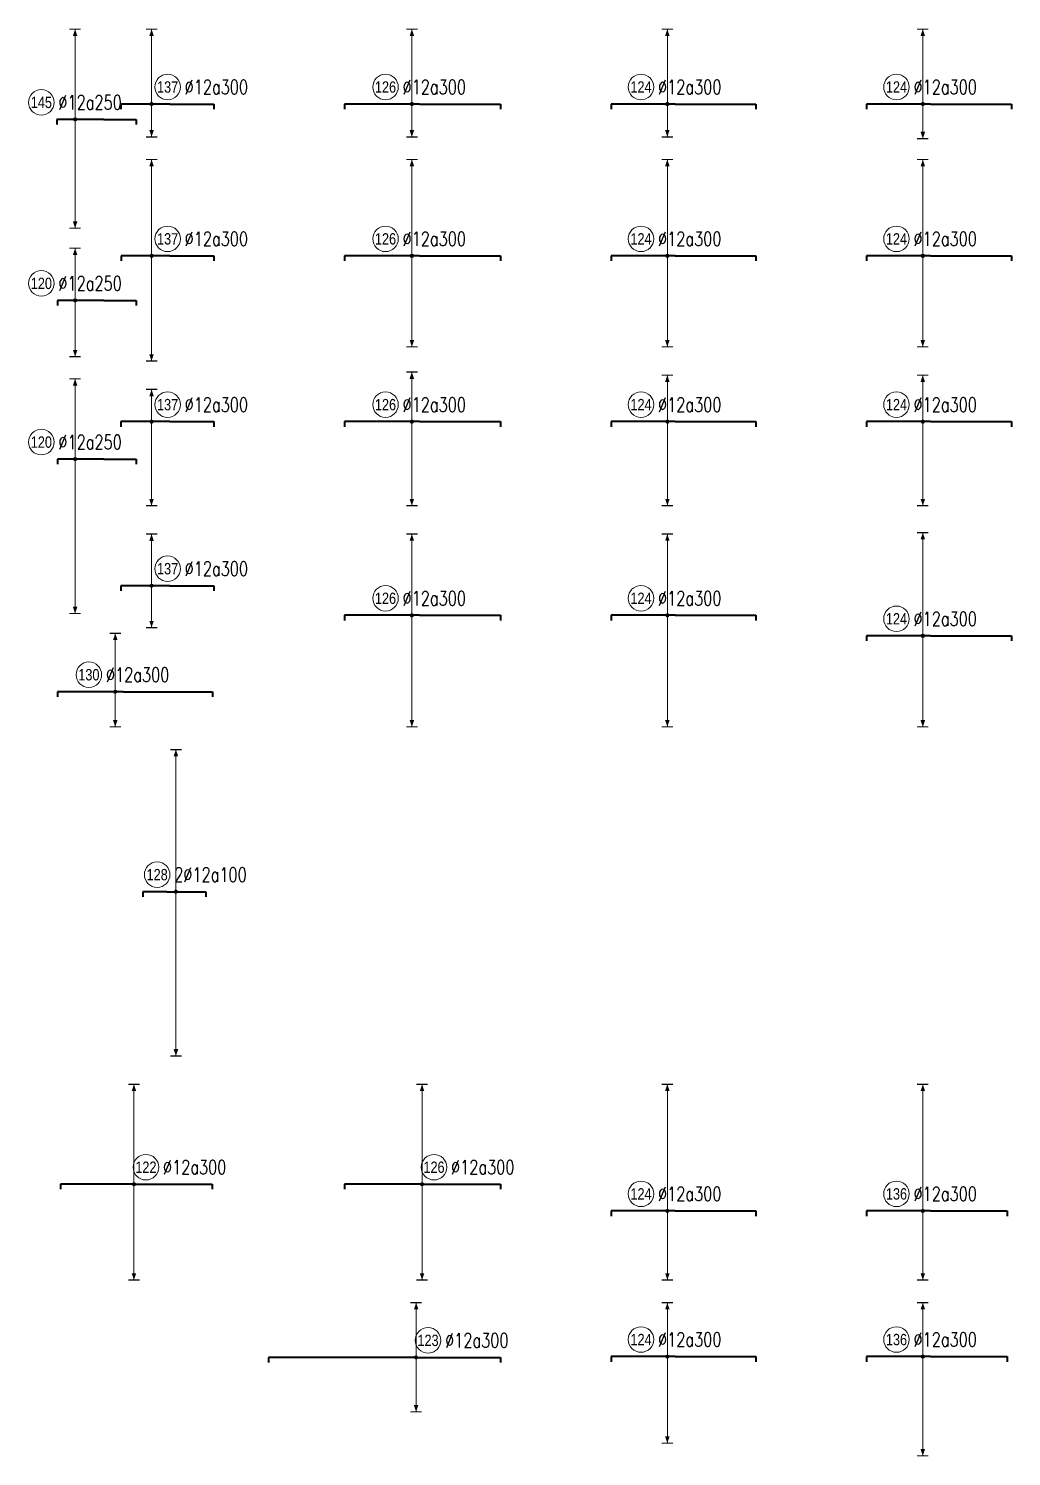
# Model space of a CAD drawing. Header units: millimetres. Extents: x -415354 to 883813, y -531490 to 486716.
# Drawn here: x 31626 to 66250, y -80220 to -29880 of the extents above; entities that cross this region are included whole.
import ezdxf
from ezdxf.enums import TextEntityAlignment as Align

# ---------------------------------------------------------------- set-up
doc = ezdxf.new("R2010")
doc.units = ezdxf.units.MM
doc.header["$MEASUREMENT"] = 0
for name, color, linetype, lineweight in [('NDC_S_DIM', 1, 'Continuous', 15), ('NDC_S_REBAR', 4, 'Continuous', 35), ('NDC_S_VN TEXT', 7, 'Continuous', 20)]:
    doc.layers.add(name, color=color, linetype=linetype, lineweight=lineweight)
doc.styles.add('ARIAL', font='arial.ttf', dxfattribs={"width": 0.8})
doc.styles.add('NDC_EN TXT', font='romans.shx', dxfattribs={"width": 0.8})

# ---------------------------------------------------------------- blocks, each defined once
blk = doc.blocks.new('*U172')
h = blk.add_hatch(color=6)
edge = h.paths.add_edge_path()
edge.add_arc((0, 0), 0.3, 0, 360)
at = {"layer": 'NDC_S_DIM', "color": 8}
for q in [(0, 9.64), (0, -9.61)]:
    blk.add_line((0, 0), q, dxfattribs=at)
for points in [[(-1, 9.64, 0.2, 0.2, 0), (1, 9.64, 0, 0, 0)], [(-1, -9.61, 0.2, 0.2, 0), (1, -9.61, 0, 0, 0)]]:
    blk.add_lwpolyline(points, format="xyseb", dxfattribs=at)
at = {"layer": 'NDC_S_DIM'}
blk.add_circle((2.1, 3), 2.25, dxfattribs=at)
at = {"layer": 'NDC_S_DIM', "color": 6}
blk.add_circle((0, 0), 0.3, dxfattribs=at)
at = {"layer": 'NDC_S_DIM', "color": 8}
for points in [[(-0.4, 8.44), (0, 9.64), (0.4, 8.44)], [(-0.4, -8.41), (0, -9.61), (0.4, -8.41)]]:
    blk.add_solid(points, dxfattribs=at)
at = {"layer": 'NDC_S_REBAR'}
for p, q in [((0, 0), (-25.99, 0)), ((-25.99, 0), (-25.99, -0.9)), ((0, 0), (14.85, 0)), ((14.85, 0), (14.85, -0.9)), ((-25.99, -0.9), (-25.99, -0.9)), ((14.85, -0.9), (14.85, -0.9))]:
    blk.add_line(p, q, dxfattribs=at)
at = {"layer": 'NDC_S_VN TEXT', "style": 'ARIAL', "width": 0.8}
blk.add_attdef('KHT', text='', height=2, dxfattribs=at).set_placement((2.1, 3), align=Align.MIDDLE_CENTER)
at = {"layer": 'NDC_S_VN TEXT', "color": 3, "style": 'NDC_EN TXT', "width": 0.75}
blk.add_attdef('DKT', (5.1, 1.75), '', height=2.5, dxfattribs=at)
blk = doc.blocks.new('*U194')
h = blk.add_hatch(color=6)
edge = h.paths.add_edge_path()
edge.add_arc((-5.03, 0), 0.3, 0, 360)
at = {"layer": 'NDC_S_DIM', "color": 8}
for q in [(-5.03, 15.91), (-5.03, -19.19)]:
    blk.add_line((-5.03, 0), q, dxfattribs=at)
for points in [[(-6.03, 15.91, 0.2, 0.2, 0), (-4.03, 15.91, 0, 0, 0)], [(-6.03, -19.19, 0.2, 0.2, 0), (-4.03, -19.19, 0, 0, 0)]]:
    blk.add_lwpolyline(points, format="xyseb", dxfattribs=at)
at = {"layer": 'NDC_S_DIM'}
blk.add_circle((-10.98, 3), 2.25, dxfattribs=at)
at = {"layer": 'NDC_S_DIM', "color": 6}
blk.add_circle((-5.03, 0), 0.3, dxfattribs=at)
at = {"layer": 'NDC_S_DIM', "color": 8}
for points in [[(-5.43, 14.71), (-5.03, 15.91), (-4.63, 14.71)], [(-5.43, -17.99), (-5.03, -19.19), (-4.63, -17.99)]]:
    blk.add_solid(points, dxfattribs=at)
at = {"layer": 'NDC_S_REBAR'}
for p, q in [((0, 0), (-8.23, 0)), ((-8.23, 0), (-8.23, -0.9)), ((0, 0), (5.74, 0)), ((5.74, 0), (5.74, -0.9)), ((-8.23, -0.9), (-8.23, -0.9)), ((5.74, -0.9), (5.74, -0.9))]:
    blk.add_line(p, q, dxfattribs=at)
at = {"layer": 'NDC_S_VN TEXT', "style": 'ARIAL', "width": 0.8}
blk.add_attdef('KHT', text='', height=2, dxfattribs=at).set_placement((-10.98, 3), align=Align.MIDDLE_CENTER)
at = {"layer": 'NDC_S_VN TEXT', "color": 3, "style": 'NDC_EN TXT', "width": 0.75}
blk.add_attdef('DKT', (-7.98, 1.75), '', height=2.5, dxfattribs=at)
blk = doc.blocks.new('*U195')
h = blk.add_hatch(color=6)
edge = h.paths.add_edge_path()
edge.add_arc((-3.22, 0), 0.3, 0, 360)
at = {"layer": 'NDC_S_DIM', "color": 8}
for q in [(-3.22, 13.2), (-3.22, -5.8)]:
    blk.add_line((-3.22, 0), q, dxfattribs=at)
for points in [[(-4.22, 13.2, 0.2, 0.2, 0), (-2.22, 13.2, 0, 0, 0)], [(-4.22, -5.8, 0.2, 0.2, 0), (-2.22, -5.8, 0, 0, 0)]]:
    blk.add_lwpolyline(points, format="xyseb", dxfattribs=at)
at = {"layer": 'NDC_S_DIM'}
blk.add_circle((-0.39, 3), 2.25, dxfattribs=at)
at = {"layer": 'NDC_S_DIM', "color": 6}
blk.add_circle((-3.22, 0), 0.3, dxfattribs=at)
at = {"layer": 'NDC_S_DIM', "color": 8}
for points in [[(-3.62, 12), (-3.22, 13.2), (-2.82, 12)], [(-3.62, -4.6), (-3.22, -5.8), (-2.82, -4.6)]]:
    blk.add_solid(points, dxfattribs=at)
at = {"layer": 'NDC_S_REBAR'}
for p, q in [((0, 0), (-8.61, 0)), ((-8.61, 0), (-8.61, -0.9)), ((0, 0), (7.74, 0)), ((7.74, 0), (7.74, -0.9)), ((-8.61, -0.9), (-8.61, -0.9)), ((7.74, -0.9), (7.74, -0.9))]:
    blk.add_line(p, q, dxfattribs=at)
at = {"layer": 'NDC_S_VN TEXT', "style": 'ARIAL', "width": 0.8}
blk.add_attdef('KHT', text='', height=2, dxfattribs=at).set_placement((-0.39, 3), align=Align.MIDDLE_CENTER)
at = {"layer": 'NDC_S_VN TEXT', "color": 3, "style": 'NDC_EN TXT', "width": 0.75}
blk.add_attdef('DKT', (2.61, 1.75), '', height=2.5, dxfattribs=at)
blk = doc.blocks.new('*U196')
h = blk.add_hatch(color=6)
edge = h.paths.add_edge_path()
edge.add_arc((-1.37, 0), 0.3, 0, 360)
at = {"layer": 'NDC_S_DIM', "color": 8}
for q in [(-1.37, 13.2), (-1.37, -5.8)]:
    blk.add_line((-1.37, 0), q, dxfattribs=at)
for points in [[(-2.37, 13.2, 0.2, 0.2, 0), (-0.37, 13.2, 0, 0, 0)], [(-2.37, -5.8, 0.2, 0.2, 0), (-0.37, -5.8, 0, 0, 0)]]:
    blk.add_lwpolyline(points, format="xyseb", dxfattribs=at)
at = {"layer": 'NDC_S_DIM'}
blk.add_circle((-6.01, 3), 2.25, dxfattribs=at)
at = {"layer": 'NDC_S_DIM', "color": 6}
blk.add_circle((-1.37, 0), 0.3, dxfattribs=at)
at = {"layer": 'NDC_S_DIM', "color": 8}
for points in [[(-1.77, 12), (-1.37, 13.2), (-0.97, 12)], [(-1.77, -4.6), (-1.37, -5.8), (-0.97, -4.6)]]:
    blk.add_solid(points, dxfattribs=at)
at = {"layer": 'NDC_S_REBAR'}
for p, q in [((0, 0), (-13.26, 0)), ((-13.26, 0), (-13.26, -0.9)), ((0, 0), (14.24, 0)), ((14.24, 0), (14.24, -0.9)), ((-13.26, -0.9), (-13.26, -0.9)), ((14.24, -0.9), (14.24, -0.9))]:
    blk.add_line(p, q, dxfattribs=at)
at = {"layer": 'NDC_S_VN TEXT', "style": 'ARIAL', "width": 0.8}
blk.add_attdef('KHT', text='', height=2, dxfattribs=at).set_placement((-6.01, 3), align=Align.MIDDLE_CENTER)
at = {"layer": 'NDC_S_VN TEXT', "color": 3, "style": 'NDC_EN TXT', "width": 0.75}
blk.add_attdef('DKT', (-3.01, 1.75), '', height=2.5, dxfattribs=at)
blk = doc.blocks.new('*U1007')
h = blk.add_hatch(color=6)
edge = h.paths.add_edge_path()
edge.add_arc((-1.37, 0), 0.3, 0, 360)
at = {"layer": 'NDC_S_DIM', "color": 8}
for q in [(-1.37, 13.2), (-1.37, -5.8)]:
    blk.add_line((-1.37, 0), q, dxfattribs=at)
for points in [[(-2.37, 13.2, 0.2, 0.2, 0), (-0.37, 13.2, 0, 0, 0)], [(-2.37, -5.8, 0.2, 0.2, 0), (-0.37, -5.8, 0, 0, 0)]]:
    blk.add_lwpolyline(points, format="xyseb", dxfattribs=at)
at = {"layer": 'NDC_S_DIM'}
blk.add_circle((-6.01, 3), 2.25, dxfattribs=at)
at = {"layer": 'NDC_S_DIM', "color": 6}
blk.add_circle((-1.37, 0), 0.3, dxfattribs=at)
at = {"layer": 'NDC_S_DIM', "color": 8}
for points in [[(-1.77, 12), (-1.37, 13.2), (-0.97, 12)], [(-1.77, -4.6), (-1.37, -5.8), (-0.97, -4.6)]]:
    blk.add_solid(points, dxfattribs=at)
at = {"layer": 'NDC_S_REBAR'}
for p, q in [((0, 0), (-11.26, 0)), ((-11.26, 0), (-11.26, -0.9)), ((0, 0), (14.24, 0)), ((14.24, 0), (14.24, -0.9)), ((-11.26, -0.9), (-11.26, -0.9)), ((14.24, -0.9), (14.24, -0.9))]:
    blk.add_line(p, q, dxfattribs=at)
at = {"layer": 'NDC_S_VN TEXT', "style": 'ARIAL', "width": 0.8}
blk.add_attdef('KHT', text='', height=2, dxfattribs=at).set_placement((-6.01, 3), align=Align.MIDDLE_CENTER)
at = {"layer": 'NDC_S_VN TEXT', "color": 3, "style": 'NDC_EN TXT', "width": 0.75}
blk.add_attdef('DKT', (-3.01, 1.75), '', height=2.5, dxfattribs=at)
blk = doc.blocks.new('*U197')
h = blk.add_hatch(color=6)
edge = h.paths.add_edge_path()
edge.add_arc((-1.37, 0), 0.3, 0, 360)
at = {"layer": 'NDC_S_DIM', "color": 8}
for q in [(-1.37, 13.2), (-1.37, -6.1)]:
    blk.add_line((-1.37, 0), q, dxfattribs=at)
for points in [[(-2.37, 13.2, 0.2, 0.2, 0), (-0.37, 13.2, 0, 0, 0)], [(-2.37, -6.1, 0.2, 0.2, 0), (-0.37, -6.1, 0, 0, 0)]]:
    blk.add_lwpolyline(points, format="xyseb", dxfattribs=at)
at = {"layer": 'NDC_S_DIM'}
blk.add_circle((-6.01, 3), 2.25, dxfattribs=at)
at = {"layer": 'NDC_S_DIM', "color": 6}
blk.add_circle((-1.37, 0), 0.3, dxfattribs=at)
at = {"layer": 'NDC_S_DIM', "color": 8}
for points in [[(-1.77, 12), (-1.37, 13.2), (-0.97, 12)], [(-1.77, -4.9), (-1.37, -6.1), (-0.97, -4.9)]]:
    blk.add_solid(points, dxfattribs=at)
at = {"layer": 'NDC_S_REBAR'}
for p, q in [((0, 0), (-11.26, 0)), ((-11.26, 0), (-11.26, -0.9)), ((0, 0), (14.24, 0)), ((14.24, 0), (14.24, -0.9)), ((-11.26, -0.9), (-11.26, -0.9)), ((14.24, -0.9), (14.24, -0.9))]:
    blk.add_line(p, q, dxfattribs=at)
at = {"layer": 'NDC_S_VN TEXT', "style": 'ARIAL', "width": 0.8}
blk.add_attdef('KHT', text='', height=2, dxfattribs=at).set_placement((-6.01, 3), align=Align.MIDDLE_CENTER)
at = {"layer": 'NDC_S_VN TEXT', "color": 3, "style": 'NDC_EN TXT', "width": 0.75}
blk.add_attdef('DKT', (-3.01, 1.75), '', height=2.5, dxfattribs=at)
blk = doc.blocks.new('*U204')
h = blk.add_hatch(color=6)
edge = h.paths.add_edge_path()
edge.add_arc((-5.03, 0), 0.3, 0, 360)
at = {"layer": 'NDC_S_DIM', "color": 8}
for q in [(-5.03, 9.22), (-5.03, -9.93)]:
    blk.add_line((-5.03, 0), q, dxfattribs=at)
for points in [[(-6.03, 9.22, 0.2, 0.2, 0), (-4.03, 9.22, 0, 0, 0)], [(-6.03, -9.93, 0.2, 0.2, 0), (-4.03, -9.93, 0, 0, 0)]]:
    blk.add_lwpolyline(points, format="xyseb", dxfattribs=at)
at = {"layer": 'NDC_S_DIM'}
blk.add_circle((-10.98, 3), 2.25, dxfattribs=at)
at = {"layer": 'NDC_S_DIM', "color": 6}
blk.add_circle((-5.03, 0), 0.3, dxfattribs=at)
at = {"layer": 'NDC_S_DIM', "color": 8}
for points in [[(-5.43, 8.02), (-5.03, 9.22), (-4.63, 8.02)], [(-5.43, -8.73), (-5.03, -9.93), (-4.63, -8.73)]]:
    blk.add_solid(points, dxfattribs=at)
at = {"layer": 'NDC_S_REBAR'}
for p, q in [((0, 0), (-8.11, 0)), ((-8.11, 0), (-8.11, -0.9)), ((0, 0), (5.74, 0)), ((5.74, 0), (5.74, -0.9)), ((-8.11, -0.9), (-8.11, -0.9)), ((5.74, -0.9), (5.74, -0.9))]:
    blk.add_line(p, q, dxfattribs=at)
at = {"layer": 'NDC_S_VN TEXT', "style": 'ARIAL', "width": 0.8}
blk.add_attdef('KHT', text='', height=2, dxfattribs=at).set_placement((-10.98, 3), align=Align.MIDDLE_CENTER)
at = {"layer": 'NDC_S_VN TEXT', "color": 3, "style": 'NDC_EN TXT', "width": 0.75}
blk.add_attdef('DKT', (-7.98, 1.75), '', height=2.5, dxfattribs=at)
blk = doc.blocks.new('*U207')
h = blk.add_hatch(color=6)
edge = h.paths.add_edge_path()
edge.add_arc((-3.22, 0), 0.3, 0, 360)
at = {"layer": 'NDC_S_DIM', "color": 8}
for q in [(-3.22, 16.97), (-3.22, -18.53)]:
    blk.add_line((-3.22, 0), q, dxfattribs=at)
for points in [[(-4.22, 16.97, 0.2, 0.2, 0), (-2.22, 16.97, 0, 0, 0)], [(-4.22, -18.53, 0.2, 0.2, 0), (-2.22, -18.53, 0, 0, 0)]]:
    blk.add_lwpolyline(points, format="xyseb", dxfattribs=at)
at = {"layer": 'NDC_S_DIM'}
blk.add_circle((-0.39, 3), 2.25, dxfattribs=at)
at = {"layer": 'NDC_S_DIM', "color": 6}
blk.add_circle((-3.22, 0), 0.3, dxfattribs=at)
at = {"layer": 'NDC_S_DIM', "color": 8}
for points in [[(-3.62, 15.77), (-3.22, 16.97), (-2.82, 15.77)], [(-3.62, -17.33), (-3.22, -18.53), (-2.82, -17.33)]]:
    blk.add_solid(points, dxfattribs=at)
at = {"layer": 'NDC_S_REBAR'}
for p, q in [((0, 0), (-8.6, 0)), ((-8.6, 0), (-8.6, -0.9)), ((0, 0), (7.74, 0)), ((7.74, 0), (7.74, -0.9)), ((-8.6, -0.9), (-8.6, -0.9)), ((7.74, -0.9), (7.74, -0.9))]:
    blk.add_line(p, q, dxfattribs=at)
at = {"layer": 'NDC_S_VN TEXT', "style": 'ARIAL', "width": 0.8}
blk.add_attdef('KHT', text='', height=2, dxfattribs=at).set_placement((-0.39, 3), align=Align.MIDDLE_CENTER)
at = {"layer": 'NDC_S_VN TEXT', "color": 3, "style": 'NDC_EN TXT', "width": 0.75}
blk.add_attdef('DKT', (2.61, 1.75), '', height=2.5, dxfattribs=at)
blk = doc.blocks.new('*U208')
h = blk.add_hatch(color=6)
edge = h.paths.add_edge_path()
edge.add_arc((-1.37, 0), 0.3, 0, 360)
at = {"layer": 'NDC_S_DIM', "color": 8}
for q in [(-1.37, 16.97), (-1.37, -16.03)]:
    blk.add_line((-1.37, 0), q, dxfattribs=at)
for points in [[(-2.37, 16.97, 0.2, 0.2, 0), (-0.37, 16.97, 0, 0, 0)], [(-2.37, -16.03, 0.2, 0.2, 0), (-0.37, -16.03, 0, 0, 0)]]:
    blk.add_lwpolyline(points, format="xyseb", dxfattribs=at)
at = {"layer": 'NDC_S_DIM'}
blk.add_circle((-6.01, 3), 2.25, dxfattribs=at)
at = {"layer": 'NDC_S_DIM', "color": 6}
blk.add_circle((-1.37, 0), 0.3, dxfattribs=at)
at = {"layer": 'NDC_S_DIM', "color": 8}
for points in [[(-1.77, 15.77), (-1.37, 16.97), (-0.97, 15.77)], [(-1.77, -14.83), (-1.37, -16.03), (-0.97, -14.83)]]:
    blk.add_solid(points, dxfattribs=at)
at = {"layer": 'NDC_S_REBAR'}
for p, q in [((0, 0), (-13.26, 0)), ((-13.26, 0), (-13.26, -0.9)), ((0, 0), (14.24, 0)), ((14.24, 0), (14.24, -0.9)), ((-13.26, -0.9), (-13.26, -0.9)), ((14.24, -0.9), (14.24, -0.9))]:
    blk.add_line(p, q, dxfattribs=at)
at = {"layer": 'NDC_S_VN TEXT', "style": 'ARIAL', "width": 0.8}
blk.add_attdef('KHT', text='', height=2, dxfattribs=at).set_placement((-6.01, 3), align=Align.MIDDLE_CENTER)
at = {"layer": 'NDC_S_VN TEXT', "color": 3, "style": 'NDC_EN TXT', "width": 0.75}
blk.add_attdef('DKT', (-3.01, 1.75), '', height=2.5, dxfattribs=at)
blk = doc.blocks.new('*U209')
h = blk.add_hatch(color=6)
edge = h.paths.add_edge_path()
edge.add_arc((-1.37, 0), 0.3, 0, 360)
at = {"layer": 'NDC_S_DIM', "color": 8}
for q in [(-1.37, 16.97), (-1.37, -16.03)]:
    blk.add_line((-1.37, 0), q, dxfattribs=at)
for points in [[(-2.37, 16.97, 0.2, 0.2, 0), (-0.37, 16.97, 0, 0, 0)], [(-2.37, -16.03, 0.2, 0.2, 0), (-0.37, -16.03, 0, 0, 0)]]:
    blk.add_lwpolyline(points, format="xyseb", dxfattribs=at)
at = {"layer": 'NDC_S_DIM'}
blk.add_circle((-6.01, 3), 2.25, dxfattribs=at)
at = {"layer": 'NDC_S_DIM', "color": 6}
blk.add_circle((-1.37, 0), 0.3, dxfattribs=at)
at = {"layer": 'NDC_S_DIM', "color": 8}
for points in [[(-1.77, 15.77), (-1.37, 16.97), (-0.97, 15.77)], [(-1.77, -14.83), (-1.37, -16.03), (-0.97, -14.83)]]:
    blk.add_solid(points, dxfattribs=at)
at = {"layer": 'NDC_S_REBAR'}
for p, q in [((0, 0), (-11.26, 0)), ((-11.26, 0), (-11.26, -0.9)), ((0, 0), (14.24, 0)), ((14.24, 0), (14.24, -0.9)), ((-11.26, -0.9), (-11.26, -0.9)), ((14.24, -0.9), (14.24, -0.9))]:
    blk.add_line(p, q, dxfattribs=at)
at = {"layer": 'NDC_S_VN TEXT', "style": 'ARIAL', "width": 0.8}
blk.add_attdef('KHT', text='', height=2, dxfattribs=at).set_placement((-6.01, 3), align=Align.MIDDLE_CENTER)
at = {"layer": 'NDC_S_VN TEXT', "color": 3, "style": 'NDC_EN TXT', "width": 0.75}
blk.add_attdef('DKT', (-3.01, 1.75), '', height=2.5, dxfattribs=at)
blk = doc.blocks.new('*U210')
h = blk.add_hatch(color=6)
edge = h.paths.add_edge_path()
edge.add_arc((-1.37, 0), 0.3, 0, 360)
at = {"layer": 'NDC_S_DIM', "color": 8}
for q in [(-1.37, 16.97), (-1.37, -16.03)]:
    blk.add_line((-1.37, 0), q, dxfattribs=at)
for points in [[(-2.37, 16.97, 0.2, 0.2, 0), (-0.37, 16.97, 0, 0, 0)], [(-2.37, -16.03, 0.2, 0.2, 0), (-0.37, -16.03, 0, 0, 0)]]:
    blk.add_lwpolyline(points, format="xyseb", dxfattribs=at)
at = {"layer": 'NDC_S_DIM'}
blk.add_circle((-6.01, 3), 2.25, dxfattribs=at)
at = {"layer": 'NDC_S_DIM', "color": 6}
blk.add_circle((-1.37, 0), 0.3, dxfattribs=at)
at = {"layer": 'NDC_S_DIM', "color": 8}
for points in [[(-1.77, 15.77), (-1.37, 16.97), (-0.97, 15.77)], [(-1.77, -14.83), (-1.37, -16.03), (-0.97, -14.83)]]:
    blk.add_solid(points, dxfattribs=at)
at = {"layer": 'NDC_S_REBAR'}
for p, q in [((0, 0), (-11.26, 0)), ((-11.26, 0), (-11.26, -0.9)), ((0, 0), (14.24, 0)), ((14.24, 0), (14.24, -0.9)), ((-11.26, -0.9), (-11.26, -0.9)), ((14.24, -0.9), (14.24, -0.9))]:
    blk.add_line(p, q, dxfattribs=at)
at = {"layer": 'NDC_S_VN TEXT', "style": 'ARIAL', "width": 0.8}
blk.add_attdef('KHT', text='', height=2, dxfattribs=at).set_placement((-6.01, 3), align=Align.MIDDLE_CENTER)
at = {"layer": 'NDC_S_VN TEXT', "color": 3, "style": 'NDC_EN TXT', "width": 0.75}
blk.add_attdef('DKT', (-3.01, 1.75), '', height=2.5, dxfattribs=at)
blk = doc.blocks.new('*U220')
h = blk.add_hatch(color=6)
edge = h.paths.add_edge_path()
edge.add_arc((-5.03, 0), 0.3, 0, 360)
at = {"layer": 'NDC_S_DIM', "color": 8}
for q in [(-5.03, 14.15), (-5.03, -27.21)]:
    blk.add_line((-5.03, 0), q, dxfattribs=at)
for points in [[(-6.03, 14.15, 0.2, 0.2, 0), (-4.03, 14.15, 0, 0, 0)], [(-6.03, -27.21, 0.2, 0.2, 0), (-4.03, -27.21, 0, 0, 0)]]:
    blk.add_lwpolyline(points, format="xyseb", dxfattribs=at)
at = {"layer": 'NDC_S_DIM'}
blk.add_circle((-10.98, 3), 2.25, dxfattribs=at)
at = {"layer": 'NDC_S_DIM', "color": 6}
blk.add_circle((-5.03, 0), 0.3, dxfattribs=at)
at = {"layer": 'NDC_S_DIM', "color": 8}
for points in [[(-5.43, 12.95), (-5.03, 14.15), (-4.63, 12.95)], [(-5.43, -26.01), (-5.03, -27.21), (-4.63, -26.01)]]:
    blk.add_solid(points, dxfattribs=at)
at = {"layer": 'NDC_S_REBAR'}
for p, q in [((0, 0), (-8.11, 0)), ((-8.11, 0), (-8.11, -0.9)), ((0, 0), (5.74, 0)), ((5.74, 0), (5.74, -0.9)), ((-8.11, -0.9), (-8.11, -0.9)), ((5.74, -0.9), (5.74, -0.9))]:
    blk.add_line(p, q, dxfattribs=at)
at = {"layer": 'NDC_S_VN TEXT', "style": 'ARIAL', "width": 0.8}
blk.add_attdef('KHT', text='', height=2, dxfattribs=at).set_placement((-10.98, 3), align=Align.MIDDLE_CENTER)
at = {"layer": 'NDC_S_VN TEXT', "color": 3, "style": 'NDC_EN TXT', "width": 0.75}
blk.add_attdef('DKT', (-7.98, 1.75), '', height=2.5, dxfattribs=at)
blk = doc.blocks.new('*U237')
h = blk.add_hatch(color=6)
edge = h.paths.add_edge_path()
edge.add_arc((-3.22, 0), 0.3, 0, 360)
at = {"layer": 'NDC_S_DIM', "color": 8}
for q in [(-3.22, 5.69), (-3.22, -14.81)]:
    blk.add_line((-3.22, 0), q, dxfattribs=at)
for points in [[(-4.22, 5.69, 0.2, 0.2, 0), (-2.22, 5.69, 0, 0, 0)], [(-4.22, -14.81, 0.2, 0.2, 0), (-2.22, -14.81, 0, 0, 0)]]:
    blk.add_lwpolyline(points, format="xyseb", dxfattribs=at)
at = {"layer": 'NDC_S_DIM'}
blk.add_circle((-0.39, 3), 2.25, dxfattribs=at)
at = {"layer": 'NDC_S_DIM', "color": 6}
blk.add_circle((-3.22, 0), 0.3, dxfattribs=at)
at = {"layer": 'NDC_S_DIM', "color": 8}
for points in [[(-3.62, 4.49), (-3.22, 5.69), (-2.82, 4.49)], [(-3.62, -13.61), (-3.22, -14.81), (-2.82, -13.61)]]:
    blk.add_solid(points, dxfattribs=at)
at = {"layer": 'NDC_S_REBAR'}
for p, q in [((0, 0), (-8.61, 0)), ((-8.61, 0), (-8.61, -0.9)), ((0, 0), (7.74, 0)), ((7.74, 0), (7.74, -0.9)), ((-8.61, -0.9), (-8.61, -0.9)), ((7.74, -0.9), (7.74, -0.9))]:
    blk.add_line(p, q, dxfattribs=at)
at = {"layer": 'NDC_S_VN TEXT', "style": 'ARIAL', "width": 0.8}
blk.add_attdef('KHT', text='', height=2, dxfattribs=at).set_placement((-0.39, 3), align=Align.MIDDLE_CENTER)
at = {"layer": 'NDC_S_VN TEXT', "color": 3, "style": 'NDC_EN TXT', "width": 0.75}
blk.add_attdef('DKT', (2.61, 1.75), '', height=2.5, dxfattribs=at)
blk = doc.blocks.new('*U238')
h = blk.add_hatch(color=6)
edge = h.paths.add_edge_path()
edge.add_arc((-1.37, 0), 0.3, 0, 360)
at = {"layer": 'NDC_S_DIM', "color": 8}
for q in [(-1.37, 8.74), (-1.37, -14.81)]:
    blk.add_line((-1.37, 0), q, dxfattribs=at)
for points in [[(-2.37, 8.74, 0.2, 0.2, 0), (-0.37, 8.74, 0, 0, 0)], [(-2.37, -14.81, 0.2, 0.2, 0), (-0.37, -14.81, 0, 0, 0)]]:
    blk.add_lwpolyline(points, format="xyseb", dxfattribs=at)
at = {"layer": 'NDC_S_DIM'}
blk.add_circle((-6.01, 3), 2.25, dxfattribs=at)
at = {"layer": 'NDC_S_DIM', "color": 6}
blk.add_circle((-1.37, 0), 0.3, dxfattribs=at)
at = {"layer": 'NDC_S_DIM', "color": 8}
for points in [[(-1.77, 7.54), (-1.37, 8.74), (-0.97, 7.54)], [(-1.77, -13.61), (-1.37, -14.81), (-0.97, -13.61)]]:
    blk.add_solid(points, dxfattribs=at)
at = {"layer": 'NDC_S_REBAR'}
for p, q in [((0, 0), (-13.26, 0)), ((-13.26, 0), (-13.26, -0.9)), ((0, 0), (14.24, 0)), ((14.24, 0), (14.24, -0.9)), ((-13.26, -0.9), (-13.26, -0.9)), ((14.24, -0.9), (14.24, -0.9))]:
    blk.add_line(p, q, dxfattribs=at)
at = {"layer": 'NDC_S_VN TEXT', "style": 'ARIAL', "width": 0.8}
blk.add_attdef('KHT', text='', height=2, dxfattribs=at).set_placement((-6.01, 3), align=Align.MIDDLE_CENTER)
at = {"layer": 'NDC_S_VN TEXT', "color": 3, "style": 'NDC_EN TXT', "width": 0.75}
blk.add_attdef('DKT', (-3.01, 1.75), '', height=2.5, dxfattribs=at)
blk = doc.blocks.new('*U239')
h = blk.add_hatch(color=6)
edge = h.paths.add_edge_path()
edge.add_arc((-1.37, 0), 0.3, 0, 360)
at = {"layer": 'NDC_S_DIM', "color": 8}
for q in [(-1.37, 8.19), (-1.37, -14.81)]:
    blk.add_line((-1.37, 0), q, dxfattribs=at)
for points in [[(-2.37, 8.19, 0.2, 0.2, 0), (-0.37, 8.19, 0, 0, 0)], [(-2.37, -14.81, 0.2, 0.2, 0), (-0.37, -14.81, 0, 0, 0)]]:
    blk.add_lwpolyline(points, format="xyseb", dxfattribs=at)
at = {"layer": 'NDC_S_DIM'}
blk.add_circle((-6.01, 3), 2.25, dxfattribs=at)
at = {"layer": 'NDC_S_DIM', "color": 6}
blk.add_circle((-1.37, 0), 0.3, dxfattribs=at)
at = {"layer": 'NDC_S_DIM', "color": 8}
for points in [[(-1.77, 6.99), (-1.37, 8.19), (-0.97, 6.99)], [(-1.77, -13.61), (-1.37, -14.81), (-0.97, -13.61)]]:
    blk.add_solid(points, dxfattribs=at)
at = {"layer": 'NDC_S_REBAR'}
for p, q in [((0, 0), (-11.26, 0)), ((-11.26, 0), (-11.26, -0.9)), ((0, 0), (14.24, 0)), ((14.24, 0), (14.24, -0.9)), ((-11.26, -0.9), (-11.26, -0.9)), ((14.24, -0.9), (14.24, -0.9))]:
    blk.add_line(p, q, dxfattribs=at)
at = {"layer": 'NDC_S_VN TEXT', "style": 'ARIAL', "width": 0.8}
blk.add_attdef('KHT', text='', height=2, dxfattribs=at).set_placement((-6.01, 3), align=Align.MIDDLE_CENTER)
at = {"layer": 'NDC_S_VN TEXT', "color": 3, "style": 'NDC_EN TXT', "width": 0.75}
blk.add_attdef('DKT', (-3.01, 1.75), '', height=2.5, dxfattribs=at)
blk = doc.blocks.new('*U240')
h = blk.add_hatch(color=6)
edge = h.paths.add_edge_path()
edge.add_arc((-1.37, 0), 0.3, 0, 360)
at = {"layer": 'NDC_S_DIM', "color": 8}
for q in [(-1.37, 8.19), (-1.37, -14.81)]:
    blk.add_line((-1.37, 0), q, dxfattribs=at)
for points in [[(-2.37, 8.19, 0.2, 0.2, 0), (-0.37, 8.19, 0, 0, 0)], [(-2.37, -14.81, 0.2, 0.2, 0), (-0.37, -14.81, 0, 0, 0)]]:
    blk.add_lwpolyline(points, format="xyseb", dxfattribs=at)
at = {"layer": 'NDC_S_DIM'}
blk.add_circle((-6.01, 3), 2.25, dxfattribs=at)
at = {"layer": 'NDC_S_DIM', "color": 6}
blk.add_circle((-1.37, 0), 0.3, dxfattribs=at)
at = {"layer": 'NDC_S_DIM', "color": 8}
for points in [[(-1.77, 6.99), (-1.37, 8.19), (-0.97, 6.99)], [(-1.77, -13.61), (-1.37, -14.81), (-0.97, -13.61)]]:
    blk.add_solid(points, dxfattribs=at)
at = {"layer": 'NDC_S_REBAR'}
for p, q in [((0, 0), (-11.26, 0)), ((-11.26, 0), (-11.26, -0.9)), ((0, 0), (14.24, 0)), ((14.24, 0), (14.24, -0.9)), ((-11.26, -0.9), (-11.26, -0.9)), ((14.24, -0.9), (14.24, -0.9))]:
    blk.add_line(p, q, dxfattribs=at)
at = {"layer": 'NDC_S_VN TEXT', "style": 'ARIAL', "width": 0.8}
blk.add_attdef('KHT', text='', height=2, dxfattribs=at).set_placement((-6.01, 3), align=Align.MIDDLE_CENTER)
at = {"layer": 'NDC_S_VN TEXT', "color": 3, "style": 'NDC_EN TXT', "width": 0.75}
blk.add_attdef('DKT', (-3.01, 1.75), '', height=2.5, dxfattribs=at)
blk = doc.blocks.new('*U246')
h = blk.add_hatch(color=6)
edge = h.paths.add_edge_path()
edge.add_arc((-1.37, 0), 0.3, 0, 360)
at = {"layer": 'NDC_S_DIM', "color": 8}
for q in [(-1.37, 14.33), (-1.37, -19.67)]:
    blk.add_line((-1.37, 0), q, dxfattribs=at)
for points in [[(-2.37, 14.33, 0.2, 0.2, 0), (-0.37, 14.33, 0, 0, 0)], [(-2.37, -19.67, 0.2, 0.2, 0), (-0.37, -19.67, 0, 0, 0)]]:
    blk.add_lwpolyline(points, format="xyseb", dxfattribs=at)
at = {"layer": 'NDC_S_DIM'}
blk.add_circle((-6.01, 3), 2.25, dxfattribs=at)
at = {"layer": 'NDC_S_DIM', "color": 6}
blk.add_circle((-1.37, 0), 0.3, dxfattribs=at)
at = {"layer": 'NDC_S_DIM', "color": 8}
for points in [[(-1.77, 13.13), (-1.37, 14.33), (-0.97, 13.13)], [(-1.77, -18.47), (-1.37, -19.67), (-0.97, -18.47)]]:
    blk.add_solid(points, dxfattribs=at)
at = {"layer": 'NDC_S_REBAR'}
for p, q in [((0, 0), (-13.26, 0)), ((-13.26, 0), (-13.26, -0.9)), ((0, 0), (14.24, 0)), ((14.24, 0), (14.24, -0.9)), ((-13.26, -0.9), (-13.26, -0.9)), ((14.24, -0.9), (14.24, -0.9))]:
    blk.add_line(p, q, dxfattribs=at)
at = {"layer": 'NDC_S_VN TEXT', "style": 'ARIAL', "width": 0.8}
blk.add_attdef('KHT', text='', height=2, dxfattribs=at).set_placement((-6.01, 3), align=Align.MIDDLE_CENTER)
at = {"layer": 'NDC_S_VN TEXT', "color": 3, "style": 'NDC_EN TXT', "width": 0.75}
blk.add_attdef('DKT', (-3.01, 1.75), '', height=2.5, dxfattribs=at)
blk = doc.blocks.new('*U247')
h = blk.add_hatch(color=6)
edge = h.paths.add_edge_path()
edge.add_arc((-1.37, 0), 0.3, 0, 360)
at = {"layer": 'NDC_S_DIM', "color": 8}
for q in [(-1.37, 14.33), (-1.37, -19.67)]:
    blk.add_line((-1.37, 0), q, dxfattribs=at)
for points in [[(-2.37, 14.33, 0.2, 0.2, 0), (-0.37, 14.33, 0, 0, 0)], [(-2.37, -19.67, 0.2, 0.2, 0), (-0.37, -19.67, 0, 0, 0)]]:
    blk.add_lwpolyline(points, format="xyseb", dxfattribs=at)
at = {"layer": 'NDC_S_DIM'}
blk.add_circle((-6.01, 3), 2.25, dxfattribs=at)
at = {"layer": 'NDC_S_DIM', "color": 6}
blk.add_circle((-1.37, 0), 0.3, dxfattribs=at)
at = {"layer": 'NDC_S_DIM', "color": 8}
for points in [[(-1.77, 13.13), (-1.37, 14.33), (-0.97, 13.13)], [(-1.77, -18.47), (-1.37, -19.67), (-0.97, -18.47)]]:
    blk.add_solid(points, dxfattribs=at)
at = {"layer": 'NDC_S_REBAR'}
for p, q in [((0, 0), (-11.26, 0)), ((-11.26, 0), (-11.26, -0.9)), ((0, 0), (14.24, 0)), ((14.24, 0), (14.24, -0.9)), ((-11.26, -0.9), (-11.26, -0.9)), ((14.24, -0.9), (14.24, -0.9))]:
    blk.add_line(p, q, dxfattribs=at)
at = {"layer": 'NDC_S_VN TEXT', "style": 'ARIAL', "width": 0.8}
blk.add_attdef('KHT', text='', height=2, dxfattribs=at).set_placement((-6.01, 3), align=Align.MIDDLE_CENTER)
at = {"layer": 'NDC_S_VN TEXT', "color": 3, "style": 'NDC_EN TXT', "width": 0.75}
blk.add_attdef('DKT', (-3.01, 1.75), '', height=2.5, dxfattribs=at)
blk = doc.blocks.new('*U248')
h = blk.add_hatch(color=6)
edge = h.paths.add_edge_path()
edge.add_arc((-1.37, 0), 0.3, 0, 360)
at = {"layer": 'NDC_S_DIM', "color": 8}
for q in [(-1.37, 18.19), (-1.37, -16.06)]:
    blk.add_line((-1.37, 0), q, dxfattribs=at)
for points in [[(-2.37, 18.19, 0.2, 0.2, 0), (-0.37, 18.19, 0, 0, 0)], [(-2.37, -16.06, 0.2, 0.2, 0), (-0.37, -16.06, 0, 0, 0)]]:
    blk.add_lwpolyline(points, format="xyseb", dxfattribs=at)
at = {"layer": 'NDC_S_DIM'}
blk.add_circle((-6.01, 3), 2.25, dxfattribs=at)
at = {"layer": 'NDC_S_DIM', "color": 6}
blk.add_circle((-1.37, 0), 0.3, dxfattribs=at)
at = {"layer": 'NDC_S_DIM', "color": 8}
for points in [[(-1.77, 16.99), (-1.37, 18.19), (-0.97, 16.99)], [(-1.77, -14.86), (-1.37, -16.06), (-0.97, -14.86)]]:
    blk.add_solid(points, dxfattribs=at)
at = {"layer": 'NDC_S_REBAR'}
for p, q in [((0, 0), (-11.26, 0)), ((-11.26, 0), (-11.26, -0.9)), ((0, 0), (14.24, 0)), ((14.24, 0), (14.24, -0.9)), ((-11.26, -0.9), (-11.26, -0.9)), ((14.24, -0.9), (14.24, -0.9))]:
    blk.add_line(p, q, dxfattribs=at)
at = {"layer": 'NDC_S_VN TEXT', "style": 'ARIAL', "width": 0.8}
blk.add_attdef('KHT', text='', height=2, dxfattribs=at).set_placement((-6.01, 3), align=Align.MIDDLE_CENTER)
at = {"layer": 'NDC_S_VN TEXT', "color": 3, "style": 'NDC_EN TXT', "width": 0.75}
blk.add_attdef('DKT', (-3.01, 1.75), '', height=2.5, dxfattribs=at)
blk = doc.blocks.new('*U251')
h = blk.add_hatch(color=6)
edge = h.paths.add_edge_path()
edge.add_arc((-1.37, 0), 0.3, 0, 360)
at = {"layer": 'NDC_S_DIM', "color": 8}
for q in [(-1.37, 10.3), (-1.37, -6.2)]:
    blk.add_line((-1.37, 0), q, dxfattribs=at)
for points in [[(-2.37, 10.3, 0.2, 0.2, 0), (-0.37, 10.3, 0, 0, 0)], [(-2.37, -6.2, 0.2, 0.2, 0), (-0.37, -6.2, 0, 0, 0)]]:
    blk.add_lwpolyline(points, format="xyseb", dxfattribs=at)
at = {"layer": 'NDC_S_DIM'}
blk.add_circle((-6.01, 3), 2.25, dxfattribs=at)
at = {"layer": 'NDC_S_DIM', "color": 6}
blk.add_circle((-1.37, 0), 0.3, dxfattribs=at)
at = {"layer": 'NDC_S_DIM', "color": 8}
for points in [[(-1.77, 9.1), (-1.37, 10.3), (-0.97, 9.1)], [(-1.77, -5), (-1.37, -6.2), (-0.97, -5)]]:
    blk.add_solid(points, dxfattribs=at)
at = {"layer": 'NDC_S_REBAR'}
for p, q in [((0, 0), (-11.51, 0)), ((-11.51, 0), (-11.51, -0.9)), ((0, 0), (15.74, 0)), ((15.74, 0), (15.74, -0.9)), ((-11.51, -0.9), (-11.51, -0.9)), ((15.74, -0.9), (15.74, -0.9))]:
    blk.add_line(p, q, dxfattribs=at)
at = {"layer": 'NDC_S_VN TEXT', "style": 'ARIAL', "width": 0.8}
blk.add_attdef('KHT', text='', height=2, dxfattribs=at).set_placement((-6.01, 3), align=Align.MIDDLE_CENTER)
at = {"layer": 'NDC_S_VN TEXT', "color": 3, "style": 'NDC_EN TXT', "width": 0.75}
blk.add_attdef('DKT', (-3.01, 1.75), '', height=2.5, dxfattribs=at)
blk = doc.blocks.new('*U254')
h = blk.add_hatch(color=6)
edge = h.paths.add_edge_path()
edge.add_arc((1.57, 0), 0.3, 0, 360)
at = {"layer": 'NDC_S_DIM', "color": 8}
for q in [(1.57, 25.04), (1.57, -28.96)]:
    blk.add_line((1.57, 0), q, dxfattribs=at)
for points in [[(0.57, 25.04, 0.2, 0.2, 0), (2.57, 25.04, 0, 0, 0)], [(0.57, -28.96, 0.2, 0.2, 0), (2.57, -28.96, 0, 0, 0)]]:
    blk.add_lwpolyline(points, format="xyseb", dxfattribs=at)
at = {"layer": 'NDC_S_DIM'}
blk.add_circle((-1.73, 3), 2.25, dxfattribs=at)
at = {"layer": 'NDC_S_DIM', "color": 6}
blk.add_circle((1.57, 0), 0.3, dxfattribs=at)
at = {"layer": 'NDC_S_DIM', "color": 8}
for points in [[(1.17, 23.84), (1.57, 25.04), (1.97, 23.84)], [(1.17, -27.76), (1.57, -28.96), (1.97, -27.76)]]:
    blk.add_solid(points, dxfattribs=at)
at = {"layer": 'NDC_S_REBAR'}
for p, q in [((0, 0), (-4.25, 0)), ((-4.25, 0), (-4.25, -0.9)), ((0, 0), (6.84, 0)), ((6.84, 0), (6.84, -0.9)), ((-4.25, -0.9), (-4.25, -0.9)), ((6.84, -0.9), (6.84, -0.9))]:
    blk.add_line(p, q, dxfattribs=at)
at = {"layer": 'NDC_S_VN TEXT', "style": 'ARIAL', "width": 0.8}
blk.add_attdef('KHT', text='', height=2, dxfattribs=at).set_placement((-1.73, 3), align=Align.MIDDLE_CENTER)
at = {"layer": 'NDC_S_VN TEXT', "color": 3, "style": 'NDC_EN TXT', "width": 0.75}
blk.add_attdef('DKT', (1.27, 1.75), '', height=2.5, dxfattribs=at)
blk = doc.blocks.new('*U256')
h = blk.add_hatch(color=6)
edge = h.paths.add_edge_path()
edge.add_arc((0, 0), 0.3, 0, 360)
at = {"layer": 'NDC_S_DIM', "color": 8}
for q in [(0, 17.61), (0, -16.89)]:
    blk.add_line((0, 0), q, dxfattribs=at)
for points in [[(-1, 17.61, 0.2, 0.2, 0), (1, 17.61, 0, 0, 0)], [(-1, -16.89, 0.2, 0.2, 0), (1, -16.89, 0, 0, 0)]]:
    blk.add_lwpolyline(points, format="xyseb", dxfattribs=at)
at = {"layer": 'NDC_S_DIM'}
blk.add_circle((2.1, 3), 2.25, dxfattribs=at)
at = {"layer": 'NDC_S_DIM', "color": 6}
blk.add_circle((0, 0), 0.3, dxfattribs=at)
at = {"layer": 'NDC_S_DIM', "color": 8}
for points in [[(-0.4, 16.41), (0, 17.61), (0.4, 16.41)], [(-0.4, -15.69), (0, -16.89), (0.4, -15.69)]]:
    blk.add_solid(points, dxfattribs=at)
at = {"layer": 'NDC_S_REBAR'}
for p, q in [((0, 0), (-13.69, 0)), ((-13.69, 0), (-13.69, -0.9)), ((0, 0), (13.8, 0)), ((13.8, 0), (13.8, -0.9)), ((-13.69, -0.9), (-13.69, -0.9)), ((13.8, -0.9), (13.8, -0.9))]:
    blk.add_line(p, q, dxfattribs=at)
at = {"layer": 'NDC_S_VN TEXT', "style": 'ARIAL', "width": 0.8}
blk.add_attdef('KHT', text='', height=2, dxfattribs=at).set_placement((2.1, 3), align=Align.MIDDLE_CENTER)
at = {"layer": 'NDC_S_VN TEXT', "color": 3, "style": 'NDC_EN TXT', "width": 0.75}
blk.add_attdef('DKT', (5.1, 1.75), '', height=2.5, dxfattribs=at)
blk = doc.blocks.new('*U257')
h = blk.add_hatch(color=6)
edge = h.paths.add_edge_path()
edge.add_arc((0, 0), 0.3, 0, 360)
at = {"layer": 'NDC_S_DIM', "color": 8}
for q in [(0, 17.61), (0, -16.89)]:
    blk.add_line((0, 0), q, dxfattribs=at)
for points in [[(-1, 17.61, 0.2, 0.2, 0), (1, 17.61, 0, 0, 0)], [(-1, -16.89, 0.2, 0.2, 0), (1, -16.89, 0, 0, 0)]]:
    blk.add_lwpolyline(points, format="xyseb", dxfattribs=at)
at = {"layer": 'NDC_S_DIM'}
blk.add_circle((2.1, 3), 2.25, dxfattribs=at)
at = {"layer": 'NDC_S_DIM', "color": 6}
blk.add_circle((0, 0), 0.3, dxfattribs=at)
at = {"layer": 'NDC_S_DIM', "color": 8}
for points in [[(-0.4, 16.41), (0, 17.61), (0.4, 16.41)], [(-0.4, -15.69), (0, -16.89), (0.4, -15.69)]]:
    blk.add_solid(points, dxfattribs=at)
at = {"layer": 'NDC_S_REBAR'}
for p, q in [((0, 0), (-12.95, 0)), ((-12.95, 0), (-12.95, -0.9)), ((0, 0), (13.8, 0)), ((13.8, 0), (13.8, -0.9)), ((-12.95, -0.9), (-12.95, -0.9)), ((13.8, -0.9), (13.8, -0.9))]:
    blk.add_line(p, q, dxfattribs=at)
at = {"layer": 'NDC_S_VN TEXT', "style": 'ARIAL', "width": 0.8}
blk.add_attdef('KHT', text='', height=2, dxfattribs=at).set_placement((2.1, 3), align=Align.MIDDLE_CENTER)
at = {"layer": 'NDC_S_VN TEXT', "color": 3, "style": 'NDC_EN TXT', "width": 0.75}
blk.add_attdef('DKT', (5.1, 1.75), '', height=2.5, dxfattribs=at)
blk = doc.blocks.new('*U259')
h = blk.add_hatch(color=6)
edge = h.paths.add_edge_path()
edge.add_arc((-1.37, 0), 0.3, 0, 360)
at = {"layer": 'NDC_S_DIM', "color": 8}
for q in [(-1.37, 22.32), (-1.37, -12.18)]:
    blk.add_line((-1.37, 0), q, dxfattribs=at)
for points in [[(-2.37, 22.32, 0.2, 0.2, 0), (-0.37, 22.32, 0, 0, 0)], [(-2.37, -12.18, 0.2, 0.2, 0), (-0.37, -12.18, 0, 0, 0)]]:
    blk.add_lwpolyline(points, format="xyseb", dxfattribs=at)
at = {"layer": 'NDC_S_DIM'}
blk.add_circle((-6.01, 3), 2.25, dxfattribs=at)
at = {"layer": 'NDC_S_DIM', "color": 6}
blk.add_circle((-1.37, 0), 0.3, dxfattribs=at)
at = {"layer": 'NDC_S_DIM', "color": 8}
for points in [[(-1.77, 21.12), (-1.37, 22.32), (-0.97, 21.12)], [(-1.77, -10.98), (-1.37, -12.18), (-0.97, -10.98)]]:
    blk.add_solid(points, dxfattribs=at)
at = {"layer": 'NDC_S_REBAR'}
for p, q in [((0, 0), (-11.26, 0)), ((-11.26, 0), (-11.26, -0.9)), ((0, 0), (14.24, 0)), ((14.24, 0), (14.24, -0.9)), ((-11.26, -0.9), (-11.26, -0.9)), ((14.24, -0.9), (14.24, -0.9))]:
    blk.add_line(p, q, dxfattribs=at)
at = {"layer": 'NDC_S_VN TEXT', "style": 'ARIAL', "width": 0.8}
blk.add_attdef('KHT', text='', height=2, dxfattribs=at).set_placement((-6.01, 3), align=Align.MIDDLE_CENTER)
at = {"layer": 'NDC_S_VN TEXT', "color": 3, "style": 'NDC_EN TXT', "width": 0.75}
blk.add_attdef('DKT', (-3.01, 1.75), '', height=2.5, dxfattribs=at)
blk = doc.blocks.new('*U260')
h = blk.add_hatch(color=6)
edge = h.paths.add_edge_path()
edge.add_arc((-1.37, 0), 0.3, 0, 360)
at = {"layer": 'NDC_S_DIM', "color": 8}
for q in [(-1.37, 22.32), (-1.37, -12.18)]:
    blk.add_line((-1.37, 0), q, dxfattribs=at)
for points in [[(-2.37, 22.32, 0.2, 0.2, 0), (-0.37, 22.32, 0, 0, 0)], [(-2.37, -12.18, 0.2, 0.2, 0), (-0.37, -12.18, 0, 0, 0)]]:
    blk.add_lwpolyline(points, format="xyseb", dxfattribs=at)
at = {"layer": 'NDC_S_DIM'}
blk.add_circle((-6.01, 3), 2.25, dxfattribs=at)
at = {"layer": 'NDC_S_DIM', "color": 6}
blk.add_circle((-1.37, 0), 0.3, dxfattribs=at)
at = {"layer": 'NDC_S_DIM', "color": 8}
for points in [[(-1.77, 21.12), (-1.37, 22.32), (-0.97, 21.12)], [(-1.77, -10.98), (-1.37, -12.18), (-0.97, -10.98)]]:
    blk.add_solid(points, dxfattribs=at)
at = {"layer": 'NDC_S_REBAR'}
for p, q in [((0, 0), (-11.26, 0)), ((-11.26, 0), (-11.26, -0.9)), ((0, 0), (13.49, 0)), ((13.49, 0), (13.49, -0.9)), ((-11.26, -0.9), (-11.26, -0.9)), ((13.49, -0.9), (13.49, -0.9))]:
    blk.add_line(p, q, dxfattribs=at)
at = {"layer": 'NDC_S_VN TEXT', "style": 'ARIAL', "width": 0.8}
blk.add_attdef('KHT', text='', height=2, dxfattribs=at).set_placement((-6.01, 3), align=Align.MIDDLE_CENTER)
at = {"layer": 'NDC_S_VN TEXT', "color": 3, "style": 'NDC_EN TXT', "width": 0.75}
blk.add_attdef('DKT', (-3.01, 1.75), '', height=2.5, dxfattribs=at)
blk = doc.blocks.new('*U258')
h = blk.add_hatch(color=6)
edge = h.paths.add_edge_path()
edge.add_arc((-1.37, 0), 0.3, 0, 360)
at = {"layer": 'NDC_S_DIM', "color": 8}
for q in [(-1.37, 9.5), (-1.37, -15.25)]:
    blk.add_line((-1.37, 0), q, dxfattribs=at)
for points in [[(-2.37, 9.5, 0.2, 0.2, 0), (-0.37, 9.5, 0, 0, 0)], [(-2.37, -15.25, 0.2, 0.2, 0), (-0.37, -15.25, 0, 0, 0)]]:
    blk.add_lwpolyline(points, format="xyseb", dxfattribs=at)
at = {"layer": 'NDC_S_DIM'}
blk.add_circle((-6.01, 3), 2.25, dxfattribs=at)
at = {"layer": 'NDC_S_DIM', "color": 6}
blk.add_circle((-1.37, 0), 0.3, dxfattribs=at)
at = {"layer": 'NDC_S_DIM', "color": 8}
for points in [[(-1.77, 8.3), (-1.37, 9.5), (-0.97, 8.3)], [(-1.77, -14.05), (-1.37, -15.25), (-0.97, -14.05)]]:
    blk.add_solid(points, dxfattribs=at)
at = {"layer": 'NDC_S_REBAR'}
for p, q in [((0, 0), (-11.26, 0)), ((-11.26, 0), (-11.26, -0.9)), ((0, 0), (14.24, 0)), ((14.24, 0), (14.24, -0.9)), ((-11.26, -0.9), (-11.26, -0.9)), ((14.24, -0.9), (14.24, -0.9))]:
    blk.add_line(p, q, dxfattribs=at)
at = {"layer": 'NDC_S_VN TEXT', "style": 'ARIAL', "width": 0.8}
blk.add_attdef('KHT', text='', height=2, dxfattribs=at).set_placement((-6.01, 3), align=Align.MIDDLE_CENTER)
at = {"layer": 'NDC_S_VN TEXT', "color": 3, "style": 'NDC_EN TXT', "width": 0.75}
blk.add_attdef('DKT', (-3.01, 1.75), '', height=2.5, dxfattribs=at)
blk = doc.blocks.new('*U261')
h = blk.add_hatch(color=6)
edge = h.paths.add_edge_path()
edge.add_arc((-1.37, 0), 0.3, 0, 360)
at = {"layer": 'NDC_S_DIM', "color": 8}
for q in [(-1.37, 9.5), (-1.37, -17.5)]:
    blk.add_line((-1.37, 0), q, dxfattribs=at)
for points in [[(-2.37, 9.5, 0.2, 0.2, 0), (-0.37, 9.5, 0, 0, 0)], [(-2.37, -17.5, 0.2, 0.2, 0), (-0.37, -17.5, 0, 0, 0)]]:
    blk.add_lwpolyline(points, format="xyseb", dxfattribs=at)
at = {"layer": 'NDC_S_DIM'}
blk.add_circle((-6.01, 3), 2.25, dxfattribs=at)
at = {"layer": 'NDC_S_DIM', "color": 6}
blk.add_circle((-1.37, 0), 0.3, dxfattribs=at)
at = {"layer": 'NDC_S_DIM', "color": 8}
for points in [[(-1.77, 8.3), (-1.37, 9.5), (-0.97, 8.3)], [(-1.77, -16.3), (-1.37, -17.5), (-0.97, -16.3)]]:
    blk.add_solid(points, dxfattribs=at)
at = {"layer": 'NDC_S_REBAR'}
for p, q in [((0, 0), (-11.26, 0)), ((-11.26, 0), (-11.26, -0.9)), ((0, 0), (13.49, 0)), ((13.49, 0), (13.49, -0.9)), ((-11.26, -0.9), (-11.26, -0.9)), ((13.49, -0.9), (13.49, -0.9))]:
    blk.add_line(p, q, dxfattribs=at)
at = {"layer": 'NDC_S_VN TEXT', "style": 'ARIAL', "width": 0.8}
blk.add_attdef('KHT', text='', height=2, dxfattribs=at).set_placement((-6.01, 3), align=Align.MIDDLE_CENTER)
at = {"layer": 'NDC_S_VN TEXT', "color": 3, "style": 'NDC_EN TXT', "width": 0.75}
blk.add_attdef('DKT', (-3.01, 1.75), '', height=2.5, dxfattribs=at)
blk = doc.blocks.new('*U1006')
h = blk.add_hatch(color=6)
edge = h.paths.add_edge_path()
edge.add_arc((-3.22, 0), 0.3, 0, 360)
at = {"layer": 'NDC_S_DIM', "color": 8}
for q in [(-3.22, 9.11), (-3.22, -7.39)]:
    blk.add_line((-3.22, 0), q, dxfattribs=at)
for points in [[(-4.22, 9.11, 0.2, 0.2, 0), (-2.22, 9.11, 0, 0, 0)], [(-4.22, -7.39, 0.2, 0.2, 0), (-2.22, -7.39, 0, 0, 0)]]:
    blk.add_lwpolyline(points, format="xyseb", dxfattribs=at)
at = {"layer": 'NDC_S_DIM'}
blk.add_circle((-0.39, 3), 2.25, dxfattribs=at)
at = {"layer": 'NDC_S_DIM', "color": 6}
blk.add_circle((-3.22, 0), 0.3, dxfattribs=at)
at = {"layer": 'NDC_S_DIM', "color": 8}
for points in [[(-3.62, 7.91), (-3.22, 9.11), (-2.82, 7.91)], [(-3.62, -6.19), (-3.22, -7.39), (-2.82, -6.19)]]:
    blk.add_solid(points, dxfattribs=at)
at = {"layer": 'NDC_S_REBAR'}
for p, q in [((0, 0), (-8.61, 0)), ((-8.61, 0), (-8.61, -0.9)), ((0, 0), (7.74, 0)), ((7.74, 0), (7.74, -0.9)), ((-8.61, -0.9), (-8.61, -0.9)), ((7.74, -0.9), (7.74, -0.9))]:
    blk.add_line(p, q, dxfattribs=at)
at = {"layer": 'NDC_S_VN TEXT', "style": 'ARIAL', "width": 0.8}
blk.add_attdef('KHT', text='', height=2, dxfattribs=at).set_placement((-0.39, 3), align=Align.MIDDLE_CENTER)
at = {"layer": 'NDC_S_VN TEXT', "color": 3, "style": 'NDC_EN TXT', "width": 0.75}
blk.add_attdef('DKT', (2.61, 1.75), '', height=2.5, dxfattribs=at)

msp = doc.modelspace()

# ---------------------------------------------------------------- block references
at = {"xscale": 200, "yscale": 200, "zscale": 200}
for name, p, values in [('*U194', (34271.9, -33082.4), {'KHT': '145', 'DKT': '%%c12a250'}), ('*U195', (36601.9, -32540.8), {'KHT': '137', 'DKT': '%%c12a300'}), ('*U196', (45402.5, -32540.8), {'KHT': '126', 'DKT': '%%c12a300'}), ('*U1007', (54402.5, -32540.8), {'KHT': '124', 'DKT': '%%c12a300'}), ('*U197', (63402.5, -32540.8), {'KHT': '124', 'DKT': '%%c12a300'}), ('*U207', (36601.9, -37893.6), {'KHT': '137', 'DKT': '%%c12a300'}), ('*U208', (45402.5, -37893.6), {'KHT': '126', 'DKT': '%%c12a300'}), ('*U209', (54402.5, -37893.6), {'KHT': '124', 'DKT': '%%c12a300'}), ('*U210', (63402.5, -37893.6), {'KHT': '124', 'DKT': '%%c12a300'}), ('*U204', (34271.9, -39463.2), {'KHT': '120', 'DKT': '%%c12a250'}), ('*U220', (34271.9, -45059), {'KHT': '120', 'DKT': '%%c12a250'}), ('*U238', (45402.5, -43738.4), {'KHT': '126', 'DKT': '%%c12a300'}), ('*U239', (54402.5, -43738.4), {'KHT': '124', 'DKT': '%%c12a300'}), ('*U240', (63402.5, -43738.4), {'KHT': '124', 'DKT': '%%c12a300'}), ('*U237', (36601.9, -43738.4), {'KHT': '137', 'DKT': '%%c12a300'}), ('*U1006', (36601.9, -49522.7), {'KHT': '137', 'DKT': '%%c12a300'}), ('*U246', (45402.5, -50566.2), {'KHT': '126', 'DKT': '%%c12a300'}), ('*U247', (54402.5, -50566.2), {'KHT': '124', 'DKT': '%%c12a300'}), ('*U248', (63402.5, -51288.7), {'KHT': '124', 'DKT': '%%c12a300'}), ('*U251', (34952.5, -53260.9), {'KHT': '130', 'DKT': '%%c12a300'}), ('*U254', (36501.9, -60308.9), {'KHT': '128', 'DKT': '2%%C12a100'}), ('*U257', (35339, -70623), {'KHT': '122', 'DKT': '%%c12a300'}), ('*U256', (45488.3, -70623), {'KHT': '126', 'DKT': '%%c12a300'}), ('*U259', (54402.5, -71563.5), {'KHT': '124', 'DKT': '%%c12a300'}), ('*U260', (63402.5, -71563.5), {'KHT': '136', 'DKT': '%%c12a300'}), ('*U172', (45278.6, -76727.4), {'KHT': '123', 'DKT': '%%c12a300'}), ('*U258', (54402.5, -76699.5), {'KHT': '124', 'DKT': '%%c12a300'}), ('*U261', (63402.5, -76699.5), {'KHT': '136', 'DKT': '%%c12a300'})]:
    msp.add_blockref(name, p, dxfattribs=at).add_auto_attribs(values)

doc.saveas('drawing.dxf')
